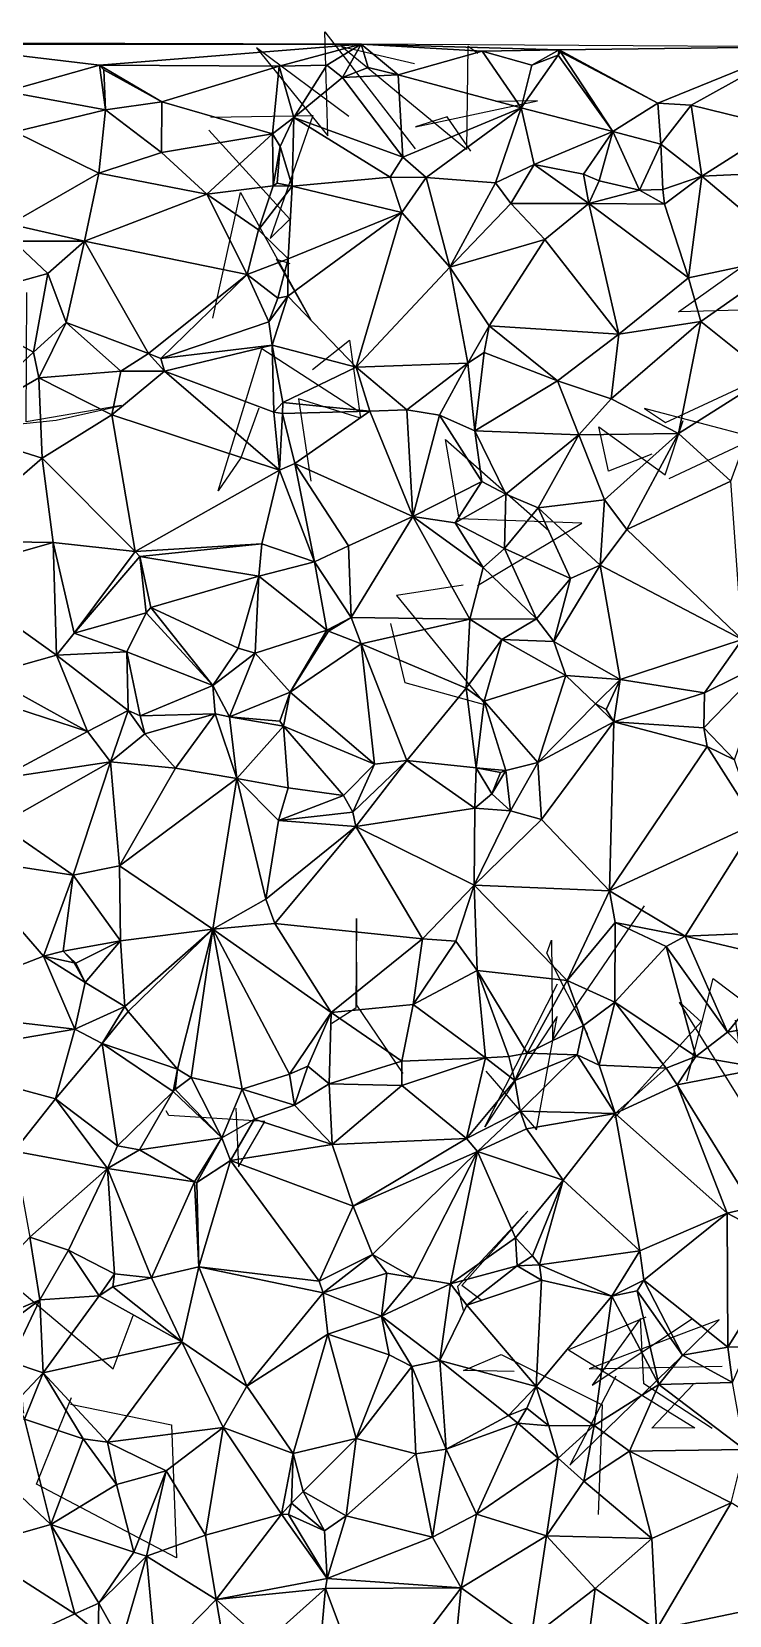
# Model space of a CAD drawing. Header units: metres. Extents: x -15.6 to 15.9, y -15.8 to 15.6.
# Drawn here: x -1.51 to 6.14, y -2.29 to 15.07 of the extents above; entities that cross this region are included whole.
import ezdxf

# ---------------------------------------------------------------- set-up
doc = ezdxf.new("R2010")
doc.units = ezdxf.units.M
doc.layers.add('CRACKS', color=1, linetype='Continuous')
doc.layers.add('STREET_MESH', color=7, linetype='Continuous')

msp = doc.modelspace()

# ---------------------------------------------------------------- linework, layer by layer
at = {"layer": 'CRACKS'}
for points in [[(1.968, 14.144, 0.1), (0.955, 14.896, 0.1), (1.736, 13.931, 0.1), (1.705, 15.072, 0.1), (2.694, 13.789, 0.1)], [(3.38, 14.833, 0.1), (3.272, 14.914, 0.1), (3.258, 13.78, 0.1), (1.886, 14.909, 0.1), (2.686, 14.725, 0.1)], [(3.304, 13.761, 0.1), (3.044, 14.14, 0.1), (2.698, 14.029, 0.1), (4.034, 14.314, 0.1), (3.58, 14.307, 0.1)], [(0.454, 14.136, 0.1), (1.573, 14.153, 0.1), (1.104, 12.805, 0.1), (1.321, 13.018, 0.1), (0.433, 13.992, 0.1)], [(0.477, 11.932, 0.1), (0.778, 13.309, 0.1), (1.549, 11.913, 0.1), (1.174, 12.577, 0.1), (1.32, 12.531, 0.1)], [(6.315, 12.455, 0.1), (6.81, 12.035, 0.1), (5.579, 12, 0.1), (6.81, 12.874, 0.1), (6.421, 11.536, 0.1)], [(-2.462, 10.688, 0.1), (-1.242, 10.814, 0.1), (-0.525, 10.974, 0.1), (-1.572, 10.796, 0.1), (-1.565, 12.214, 0.1)], [(1.568, 11.369, 0.1), (1.973, 11.692, 0.1), (2.094, 10.834, 0.1), (1.415, 11.047, 0.1), (1.551, 10.146, 0.1)], [(0.979, 10.945, 0.1), (0.781, 10.401, 0.1), (0.533, 10.038, 0.1), (1.014, 11.599, 0.1), (2.07, 10.914, 0.1)], [(5.48, 10.174, 0.1), (6.427, 10.62, 0.1), (5.208, 10.943, 0.1), (5.437, 10.788, 0.1), (6.27, 11.176, 0.1)], [(5.288, 10.439, 0.1), (4.815, 10.256, 0.1), (4.707, 10.739, 0.1), (5.435, 10.213, 0.1), (5.633, 10.808, 0.1)], [(3.378, 9.002, 0.1), (4.522, 9.686, 0.1), (3.178, 9.73, 0.1), (3.028, 10.603, 0.1), (4.164, 9.6, 0.1)], [(3.221, 9.005, 0.1), (2.488, 8.891, 0.1), (3.467, 7.689, 0.1), (2.583, 7.933, 0.1), (2.427, 8.586, 0.1)], [(4.587, 4.077, 0.1), (4.137, 4.97, 0.1), (4.189, 5.112, 0.1), (4.199, 4.012, 0.1), (5.209, 5.489, 0.1)], [(2.562, 3.651, 0.1), (2.054, 4.4, 0.1), (2.049, 5.35, 0.1), (2.042, 4.367, 0.1), (1.779, 4.198, 0.1)], [(5.672, 3.57, 0.1), (5.96, 4.692, 0.1), (7.254, 3.717, 0.1), (7.032, 3.731, 0.1), (6.759, 3.656, 0.1)], [(3.469, 3.676, 0.1), (4.024, 3.035, 0.1), (4.252, 4.277, 0.1), (3.458, 3.065, 0.1), (4.255, 4.635, 0.1)], [(6.201, 4.236, 0.1), (6.362, 3.194, 0.1), (5.593, 4.434, 0.1), (5.828, 4.219, 0.1), (4.878, 3.166, 0.1)], [(0.726, 3.27, 0.1), (0.758, 2.629, 0.1), (1.047, 3.123, 0.1), (-0.005, 3.19, 0.1), (-0.035, 3.241, 0.1)], [(3.428, 1.157, 0.1), (3.204, 1.326, 0.1), (3.928, 2.143, 0.1), (3.158, 1.316, 0.1), (3.22, 1.051, 0.1)], [(-1.836, 1.247, 0.1), (-1.6, -0.073, 0.1), (-1.71, 1.335, 0.1), (-0.616, 0.413, 0.1), (-0.397, 0.997, 0.1)], [(5.223, 0.98, 0.1), (4.376, 0.62, 0.1), (5.76, -0.234, 0.1), (5.288, -0.239, 0.1), (5.74, 0.243, 0.1)], [(4.894, 0.333, 0.1), (4.388, -0.642, 0.1), (6.026, 0.949, 0.1), (4.6, 0.412, 0.1), (6.06, 0.443, 0.1)], [(5.949, -0.242, 0.1), (5.2, 0.25, 0.1), (5.165, 0.966, 0.1), (4.636, 0.235, 0.1), (5.722, 0.957, 0.1)], [(3.779, 0.385, 0.1), (3.222, 0.395, 0.1), (3.638, 0.571, 0.1), (4.744, 0.02, 0.1), (4.699, -1.182, 0.1)], [(-1.086, 0.027, 0.1), (0.022, -0.202, 0.1), (0.076, -1.657, 0.1), (-1.456, -0.852, 0.1), (-1.075, 0.1, 0.1)]]:
    msp.add_polyline3d(points, dxfattribs=at)
at = {"layer": 'STREET_MESH'}
for points in [[(-4.601, 14.937), (2.102, 14.934), (-12.143, 14.974)], [(-2.67, 14.933), (2.102, 14.934), (-4.601, 14.937)], [(-2.67, 14.933), (-0.768, 14.707), (2.102, 14.934)], [(-1.79, 14.417), (-0.768, 14.707), (-2.67, 14.933)], [(2.102, 14.934), (-0.768, 14.707), (1.202, 14.696)], [(1.727, 14.706), (2.102, 14.934), (1.202, 14.696)], [(1.727, 14.706), (1.896, 14.569), (2.102, 14.934)], [(1.896, 14.569), (2.179, 14.679), (2.102, 14.934)], [(2.102, 14.934), (3.43, 14.859), (4.272, 14.874)], [(2.102, 14.934), (2.509, 14.6), (3.43, 14.859)], [(2.179, 14.679), (2.509, 14.6), (2.102, 14.934)], [(6.874, 14.906), (2.102, 14.934), (4.272, 14.874)], [(2.509, 14.6), (3.856, 14.237), (3.43, 14.859)], [(3.43, 14.859), (3.974, 14.705), (4.272, 14.874)], [(3.856, 14.237), (3.974, 14.705), (3.43, 14.859)], [(4.261, 14.814), (3.974, 14.705), (3.856, 14.237)], [(4.862, 13.979), (4.261, 14.814), (3.856, 14.237)], [(3.974, 14.705), (4.261, 14.814), (4.272, 14.874)], [(4.261, 14.814), (4.286, 14.853), (4.272, 14.874)], [(4.862, 13.979), (4.286, 14.853), (4.261, 14.814)], [(5.355, 14.288), (6.874, 14.906), (4.272, 14.874)], [(4.286, 14.853), (5.355, 14.288), (4.272, 14.874)], [(5.355, 14.288), (4.286, 14.853), (4.862, 13.979)], [(5.355, 14.288), (5.719, 14.266), (6.874, 14.906)], [(5.719, 14.266), (6.689, 14.031), (6.874, 14.906)], [(-1.79, 14.417), (-0.701, 14.214), (-0.768, 14.707)], [(-0.768, 14.707), (-0.083, 14.305), (1.202, 14.696)], [(-0.718, 14.654), (-0.083, 14.305), (-0.768, 14.707)], [(-0.701, 14.214), (-0.718, 14.654), (-0.768, 14.707)], [(-0.718, 14.654), (-0.701, 14.214), (-0.083, 14.305)], [(-0.083, 14.305), (1.128, 13.952), (1.202, 14.696)], [(1.128, 13.952), (1.363, 14.13), (1.202, 14.696)], [(1.363, 14.13), (1.727, 14.706), (1.202, 14.696)], [(1.896, 14.569), (1.727, 14.706), (1.363, 14.13)], [(1.896, 14.569), (2.509, 14.6), (2.179, 14.679)], [(2.509, 14.6), (1.896, 14.569), (2.558, 13.698)], [(2.509, 14.6), (2.558, 13.698), (3.856, 14.237)], [(-0.701, 14.214), (-1.79, 14.417), (-1.694, 13.974)], [(1.896, 14.569), (1.363, 14.13), (2.558, 13.698)], [(-0.701, 14.214), (-0.087, 13.748), (-0.083, 14.305)], [(-0.083, 14.305), (-0.087, 13.748), (1.128, 13.952)], [(2.558, 13.698), (2.813, 13.473), (3.856, 14.237)], [(2.813, 13.473), (3.573, 13.415), (3.856, 14.237)], [(3.573, 13.415), (4, 13.617), (3.856, 14.237)], [(4, 13.617), (4.862, 13.979), (3.856, 14.237)], [(5.355, 14.288), (4.862, 13.979), (5.386, 13.839)], [(5.719, 14.266), (5.355, 14.288), (5.386, 13.839)], [(5.719, 14.266), (5.386, 13.839), (5.836, 13.489)], [(6.689, 14.031), (5.719, 14.266), (5.836, 13.489)], [(-0.701, 14.214), (-1.694, 13.974), (-0.775, 13.521)], [(-0.087, 13.748), (-0.701, 14.214), (-0.775, 13.521)], [(1.363, 14.13), (1.128, 13.952), (1.214, 13.812)], [(1.346, 13.379), (1.363, 14.13), (1.214, 13.812)], [(1.346, 13.379), (2.421, 13.477), (1.363, 14.13)], [(1.363, 14.13), (2.421, 13.477), (2.558, 13.698)], [(-1.694, 13.974), (-1.748, 12.963), (-0.775, 13.521)], [(1.128, 13.952), (-0.087, 13.748), (0.41, 13.291)], [(1.137, 13.382), (1.128, 13.952), (0.41, 13.291)], [(1.128, 13.952), (1.137, 13.382), (1.214, 13.812)], [(4.862, 13.979), (4, 13.617), (4.538, 13.511)], [(4.712, 13.438), (4.862, 13.979), (4.538, 13.511)], [(4.862, 13.979), (4.712, 13.438), (5.153, 13.335)], [(4.862, 13.979), (5.153, 13.335), (5.386, 13.839)], [(6.553, 13.521), (6.689, 14.031), (5.836, 13.489)], [(0.41, 13.291), (-0.087, 13.748), (-0.775, 13.521)], [(1.137, 13.382), (1.18, 13.413), (1.214, 13.812)], [(1.18, 13.413), (1.346, 13.379), (1.214, 13.812)], [(5.153, 13.335), (5.409, 13.343), (5.386, 13.839)], [(5.386, 13.839), (5.409, 13.343), (5.836, 13.489)], [(2.421, 13.477), (2.813, 13.473), (2.558, 13.698)], [(3.743, 13.188), (4, 13.617), (3.573, 13.415)], [(4, 13.617), (3.743, 13.188), (4.598, 13.19)], [(4, 13.617), (4.598, 13.19), (4.538, 13.511)], [(-1.748, 12.963), (-0.932, 12.774), (-0.775, 13.521)], [(-0.932, 12.774), (0.41, 13.291), (-0.775, 13.521)], [(0.977, 12.901), (1.137, 13.382), (0.41, 13.291)], [(0.977, 12.901), (1.346, 13.379), (1.137, 13.382)], [(1.346, 13.379), (0.977, 12.901), (1.303, 12.583)], [(1.346, 13.379), (1.18, 13.413), (1.137, 13.382)], [(2.548, 13.09), (1.346, 13.379), (1.303, 12.583)], [(2.548, 13.09), (2.421, 13.477), (1.346, 13.379)], [(2.421, 13.477), (2.548, 13.09), (2.813, 13.473)], [(2.548, 13.09), (3.075, 12.489), (2.813, 13.473)], [(2.813, 13.473), (3.075, 12.489), (3.573, 13.415)], [(3.075, 12.489), (3.743, 13.188), (3.573, 13.415)], [(4.598, 13.19), (4.712, 13.438), (4.538, 13.511)], [(5.153, 13.335), (4.712, 13.438), (4.598, 13.19)], [(5.409, 13.343), (5.427, 13.183), (5.836, 13.489)], [(5.427, 13.183), (5.691, 12.372), (5.836, 13.489)], [(5.691, 12.372), (6.865, 12.624), (5.836, 13.489)], [(6.865, 12.624), (6.553, 13.521), (5.836, 13.489)], [(-0.932, 12.774), (0.852, 12.412), (0.41, 13.291)], [(0.852, 12.412), (0.977, 12.901), (0.41, 13.291)], [(5.153, 13.335), (4.598, 13.19), (5.427, 13.183)], [(5.409, 13.343), (5.153, 13.335), (5.427, 13.183)], [(1.297, 12.171), (2.548, 13.09), (1.303, 12.583)], [(2.548, 13.09), (1.297, 12.171), (2.047, 11.393)], [(3.075, 12.489), (2.548, 13.09), (2.047, 11.393)], [(3.743, 13.188), (3.075, 12.489), (4.117, 12.794)], [(4.598, 13.19), (3.743, 13.188), (4.117, 12.794)], [(4.927, 11.757), (4.598, 13.19), (4.117, 12.794)], [(4.598, 13.19), (5.691, 12.372), (5.427, 13.183)], [(5.691, 12.372), (4.598, 13.19), (4.927, 11.757)], [(-1.748, 12.963), (-1.711, 12.775), (-0.932, 12.774)], [(0.977, 12.901), (0.852, 12.412), (1.303, 12.583)], [(-1.335, 12.422), (-1.711, 12.775), (-2.491, 12.098)], [(-1.711, 12.775), (-1.335, 12.422), (-0.932, 12.774)], [(-1.335, 12.422), (-1.131, 11.885), (-0.932, 12.774)], [(-0.932, 12.774), (-1.131, 11.885), (-0.231, 11.545)], [(0.852, 12.412), (-0.932, 12.774), (-0.231, 11.545)], [(3.075, 12.489), (3.506, 11.848), (4.117, 12.794)], [(3.506, 11.848), (4.927, 11.757), (4.117, 12.794)], [(0.852, 12.412), (1.19, 12.151), (1.303, 12.583)], [(1.19, 12.151), (1.297, 12.171), (1.303, 12.583)], [(6.865, 12.624), (5.691, 12.372), (5.825, 11.895)], [(6.576, 11.295), (6.865, 12.624), (5.825, 11.895)], [(-1.335, 12.422), (-2.491, 12.098), (-1.489, 11.56)], [(-1.131, 11.885), (-1.335, 12.422), (-1.489, 11.56)], [(-0.096, 11.49), (0.852, 12.412), (-0.231, 11.545)], [(1.088, 11.893), (0.852, 12.412), (-0.096, 11.49)], [(1.088, 11.893), (1.19, 12.151), (0.852, 12.412)], [(3.272, 11.44), (3.075, 12.489), (2.047, 11.393)], [(3.075, 12.489), (3.272, 11.44), (3.506, 11.848)], [(5.691, 12.372), (4.927, 11.757), (5.825, 11.895)], [(1.297, 12.171), (1.088, 11.893), (1.126, 11.636)], [(1.19, 12.151), (1.088, 11.893), (1.297, 12.171)], [(1.297, 12.171), (1.126, 11.636), (2.047, 11.393)], [(-2.491, 12.098), (-2.408, 10.715), (-1.489, 11.56)], [(-1.432, 11.279), (-1.131, 11.885), (-1.489, 11.56)], [(-1.131, 11.885), (-1.432, 11.279), (-0.533, 11.35)], [(-1.131, 11.885), (-0.533, 11.35), (-0.231, 11.545)], [(1.088, 11.893), (-0.096, 11.49), (1.126, 11.636)], [(3.272, 11.44), (3.451, 11.557), (3.506, 11.848)], [(3.506, 11.848), (3.451, 11.557), (4.253, 11.246)], [(4.927, 11.757), (3.506, 11.848), (4.253, 11.246)], [(4.841, 11.048), (5.579, 10.667), (5.825, 11.895)], [(4.927, 11.757), (4.841, 11.048), (5.825, 11.895)], [(5.579, 10.667), (6.576, 11.295), (5.825, 11.895)], [(1.126, 11.636), (-0.096, 11.49), (-0.054, 11.351)], [(1.146, 10.901), (1.126, 11.636), (-0.054, 11.351)], [(1.126, 11.636), (1.242, 11.008), (2.047, 11.393)], [(1.126, 11.636), (1.146, 10.901), (1.242, 11.008)], [(4.841, 11.048), (4.927, 11.757), (4.253, 11.246)], [(-2.408, 10.715), (-1.432, 11.279), (-1.489, 11.56)], [(-0.533, 11.35), (-0.054, 11.351), (-0.231, 11.545)], [(-0.054, 11.351), (-0.096, 11.49), (-0.231, 11.545)], [(3.451, 11.557), (3.272, 11.44), (3.349, 10.695)], [(3.451, 11.557), (3.349, 10.695), (4.253, 11.246)], [(-0.533, 11.35), (-1.432, 11.279), (-0.63, 10.871)], [(-0.054, 11.351), (-0.63, 10.871), (1.206, 10.266)], [(-0.533, 11.35), (-0.63, 10.871), (-0.054, 11.351)], [(1.146, 10.901), (-0.054, 11.351), (1.206, 10.266)], [(1.242, 11.008), (2.196, 10.912), (2.047, 11.393)], [(2.603, 10.928), (3.272, 11.44), (2.047, 11.393)], [(2.196, 10.912), (2.603, 10.928), (2.047, 11.393)], [(2.961, 10.869), (3.272, 11.44), (2.603, 10.928)], [(3.272, 11.44), (2.961, 10.869), (3.349, 10.695)], [(6.154, 10.145), (6.576, 11.295), (5.579, 10.667)], [(-1.432, 11.279), (-2.408, 10.715), (-1.396, 10.398)], [(-0.63, 10.871), (-1.432, 11.279), (-1.396, 10.398)], [(3.349, 10.695), (4.487, 10.653), (4.253, 11.246)], [(4.487, 10.653), (4.841, 11.048), (4.253, 11.246)], [(1.146, 10.901), (1.239, 10.886), (1.242, 11.008)], [(1.239, 10.886), (2.196, 10.912), (1.242, 11.008)], [(4.841, 11.048), (4.487, 10.653), (5.579, 10.667)], [(-0.375, 9.375), (-0.63, 10.871), (-1.396, 10.398)], [(-0.63, 10.871), (-0.375, 9.375), (1.206, 10.266)], [(1.239, 10.886), (1.146, 10.901), (1.206, 10.266)], [(1.376, 10.338), (1.239, 10.886), (1.206, 10.266)], [(2.196, 10.912), (1.239, 10.886), (1.376, 10.338)], [(2.196, 10.912), (1.376, 10.338), (2.669, 9.758)], [(2.603, 10.928), (2.196, 10.912), (2.669, 9.758)], [(2.961, 10.869), (2.603, 10.928), (2.669, 9.758)], [(3.423, 10.14), (2.961, 10.869), (2.669, 9.758)], [(2.961, 10.869), (3.423, 10.14), (3.349, 10.695)], [(-2.408, 10.715), (-2.445, 9.491), (-1.396, 10.398)], [(3.349, 10.695), (3.688, 10.001), (4.487, 10.653)], [(3.423, 10.14), (3.688, 10.001), (3.349, 10.695)], [(4.487, 10.653), (3.688, 10.001), (4.044, 9.852)], [(4.487, 10.653), (4.044, 9.852), (4.771, 9.939)], [(5.579, 10.667), (4.487, 10.653), (4.771, 9.939)], [(5.016, 9.614), (5.579, 10.667), (4.771, 9.939)], [(5.016, 9.614), (6.154, 10.145), (5.579, 10.667)], [(-2.445, 9.491), (-1.276, 9.472), (-1.396, 10.398)], [(-1.276, 9.472), (-0.375, 9.375), (-1.396, 10.398)], [(-0.375, 9.375), (1.012, 9.459), (1.206, 10.266)], [(1.012, 9.459), (1.59, 9.26), (1.206, 10.266)], [(1.59, 9.26), (1.376, 10.338), (1.206, 10.266)], [(1.376, 10.338), (1.963, 9.437), (2.669, 9.758)], [(1.59, 9.26), (1.963, 9.437), (1.376, 10.338)], [(3.133, 9.687), (3.423, 10.14), (2.669, 9.758)], [(3.423, 10.14), (3.133, 9.687), (3.688, 10.001)], [(6.279, 8.408), (6.154, 10.145), (5.016, 9.614)], [(3.688, 10.001), (3.133, 9.687), (3.674, 9.407)], [(4.044, 9.852), (3.688, 10.001), (3.674, 9.407)], [(4.044, 9.852), (4.722, 9.223), (4.771, 9.939)], [(4.722, 9.223), (5.016, 9.614), (4.771, 9.939)], [(1.963, 9.437), (1.991, 8.649), (2.669, 9.758)], [(1.991, 8.649), (3.293, 8.63), (2.669, 9.758)], [(3.293, 8.63), (3.439, 9.198), (2.669, 9.758)], [(3.439, 9.198), (3.133, 9.687), (2.669, 9.758)], [(4.396, 9.078), (4.044, 9.852), (3.674, 9.407)], [(4.044, 9.852), (4.396, 9.078), (4.722, 9.223)], [(3.133, 9.687), (3.439, 9.198), (3.674, 9.407)], [(6.279, 8.408), (5.016, 9.614), (4.722, 9.223)], [(-2.483, 9.13), (-1.276, 9.472), (-2.445, 9.491)], [(-2.483, 9.13), (-1.239, 8.237), (-1.276, 9.472)], [(-1.276, 9.472), (-1.043, 8.477), (-0.375, 9.375)], [(-1.239, 8.237), (-1.043, 8.477), (-1.276, 9.472)], [(-0.326, 9.318), (1.012, 9.459), (-0.375, 9.375)], [(-0.326, 9.318), (0.979, 9.103), (1.012, 9.459)], [(1.012, 9.459), (0.979, 9.103), (1.59, 9.26)], [(1.991, 8.649), (1.963, 9.437), (1.59, 9.26)], [(3.439, 9.198), (4.025, 8.634), (3.674, 9.407)], [(4.025, 8.634), (4.396, 9.078), (3.674, 9.407)], [(-1.043, 8.477), (-0.326, 9.318), (-0.375, 9.375)], [(-0.256, 8.7), (-0.326, 9.318), (-1.043, 8.477)], [(0.979, 9.103), (-0.326, 9.318), (-0.204, 8.761)], [(-0.326, 9.318), (-0.256, 8.7), (-0.204, 8.761)], [(0.979, 9.103), (1.727, 8.512), (1.59, 9.26)], [(1.727, 8.512), (1.991, 8.649), (1.59, 9.26)], [(4.214, 8.386), (4.941, 7.969), (4.722, 9.223)], [(4.396, 9.078), (4.214, 8.386), (4.722, 9.223)], [(4.941, 7.969), (6.279, 8.408), (4.722, 9.223)], [(-2.483, 9.13), (-2.017, 8.019), (-1.239, 8.237)], [(0.754, 8.313), (0.979, 9.103), (-0.204, 8.761)], [(0.979, 9.103), (0.754, 8.313), (0.939, 8.258)], [(1.727, 8.512), (0.979, 9.103), (0.939, 8.258)], [(4.025, 8.634), (3.439, 9.198), (3.293, 8.63)], [(4.214, 8.386), (4.396, 9.078), (4.025, 8.634)], [(-0.256, 8.7), (-1.043, 8.477), (-0.466, 8.275)], [(0.475, 7.906), (-0.256, 8.7), (-0.466, 8.275)], [(-0.204, 8.761), (-0.256, 8.7), (0.475, 7.906)], [(0.754, 8.313), (-0.204, 8.761), (0.475, 7.906)], [(1.325, 7.832), (1.727, 8.512), (0.939, 8.258)], [(1.742, 8.501), (1.727, 8.512), (1.325, 7.832)], [(1.727, 8.512), (1.742, 8.501), (1.991, 8.649)], [(1.991, 8.649), (1.742, 8.501), (2.102, 8.36)], [(1.991, 8.649), (2.102, 8.36), (3.293, 8.63)], [(2.102, 8.36), (3.252, 7.874), (3.293, 8.63)], [(3.293, 8.63), (3.252, 7.874), (3.645, 8.409)], [(4.025, 8.634), (3.293, 8.63), (3.645, 8.409)], [(4.214, 8.386), (4.025, 8.634), (3.645, 8.409)], [(-1.043, 8.477), (-1.239, 8.237), (-0.466, 8.275)], [(2.102, 8.36), (1.742, 8.501), (1.325, 7.832)], [(2.247, 7.044), (2.102, 8.36), (1.325, 7.832)], [(3.252, 7.874), (2.102, 8.36), (2.604, 7.083)], [(2.102, 8.36), (2.247, 7.044), (2.604, 7.083)], [(3.252, 7.874), (3.449, 7.733), (3.645, 8.409)], [(3.449, 7.733), (4.345, 8.013), (3.645, 8.409)], [(4.345, 8.013), (4.214, 8.386), (3.645, 8.409)], [(4.214, 8.386), (4.345, 8.013), (4.941, 7.969)], [(6.279, 8.408), (4.941, 7.969), (5.866, 7.825)], [(6.566, 8.17), (6.279, 8.408), (5.866, 7.825)], [(-1.239, 8.237), (-2.017, 8.019), (-0.898, 7.4)], [(-1.239, 8.237), (-0.453, 7.632), (-0.466, 8.275)], [(-0.453, 7.632), (-1.239, 8.237), (-0.898, 7.4)], [(-0.321, 7.571), (0.475, 7.906), (-0.466, 8.275)], [(-0.453, 7.632), (-0.321, 7.571), (-0.466, 8.275)], [(0.754, 8.313), (0.475, 7.906), (0.939, 8.258)], [(0.475, 7.906), (0.66, 7.561), (0.939, 8.258)], [(0.66, 7.561), (1.325, 7.832), (0.939, 8.258)], [(5.86, 7.441), (6.566, 8.17), (5.866, 7.825)], [(5.86, 7.441), (6.193, 7.091), (6.566, 8.17)], [(-2.017, 8.019), (-2.16, 7.809), (-0.898, 7.4)], [(4.039, 7.06), (4.345, 8.013), (3.449, 7.733)], [(4.67, 7.704), (4.345, 8.013), (4.039, 7.06)], [(4.345, 8.013), (4.67, 7.704), (4.941, 7.969)], [(-0.321, 7.571), (0.501, 7.595), (0.475, 7.906)], [(0.501, 7.595), (0.66, 7.561), (0.475, 7.906)], [(1.212, 7.514), (1.325, 7.832), (0.66, 7.561)], [(1.212, 7.514), (1.25, 7.457), (1.325, 7.832)], [(1.25, 7.457), (2.247, 7.044), (1.325, 7.832)], [(3.363, 7.002), (3.252, 7.874), (2.604, 7.083)], [(3.363, 7.002), (3.449, 7.733), (3.252, 7.874)], [(4.67, 7.704), (4.786, 7.64), (4.941, 7.969)], [(4.786, 7.64), (4.87, 7.506), (4.941, 7.969)], [(4.941, 7.969), (4.87, 7.506), (5.866, 7.825)], [(4.87, 7.506), (5.86, 7.441), (5.866, 7.825)], [(-2.16, 7.809), (-1.857, 6.885), (-0.898, 7.4)], [(3.363, 7.002), (3.689, 6.973), (3.449, 7.733)], [(3.689, 6.973), (4.039, 7.06), (3.449, 7.733)], [(4.87, 7.506), (4.67, 7.704), (4.039, 7.06)], [(4.786, 7.64), (4.67, 7.704), (4.87, 7.506)], [(-0.648, 7.066), (-0.453, 7.632), (-0.898, 7.4)], [(-0.648, 7.066), (-0.269, 7.375), (-0.453, 7.632)], [(-0.453, 7.632), (-0.269, 7.375), (-0.321, 7.571)], [(-0.269, 7.375), (0.501, 7.595), (-0.321, 7.571)], [(0.501, 7.595), (-0.269, 7.375), (0.067, 7)], [(0.739, 6.886), (0.501, 7.595), (0.067, 7)], [(0.501, 7.595), (0.739, 6.886), (0.66, 7.561)], [(0.739, 6.886), (1.25, 7.457), (0.66, 7.561)], [(1.25, 7.457), (1.212, 7.514), (0.66, 7.561)], [(4.078, 6.437), (4.87, 7.506), (4.039, 7.06)], [(4.87, 7.506), (4.078, 6.437), (4.824, 5.655)], [(4.87, 7.506), (4.824, 5.655), (5.895, 7.235)], [(5.86, 7.441), (4.87, 7.506), (5.895, 7.235)], [(-1.857, 6.885), (-0.648, 7.066), (-0.898, 7.4)], [(-0.269, 7.375), (-0.648, 7.066), (0.067, 7)], [(1.25, 7.457), (0.739, 6.886), (1.303, 6.783)], [(1.907, 6.7), (1.25, 7.457), (1.303, 6.783)], [(1.25, 7.457), (1.907, 6.7), (2.247, 7.044)], [(5.86, 7.441), (5.895, 7.235), (6.193, 7.091)], [(5.895, 7.235), (4.824, 5.655), (6.431, 6.393)], [(6.193, 7.091), (5.895, 7.235), (6.431, 6.393)], [(-1.055, 5.826), (-0.648, 7.066), (-1.86, 6.38)], [(-0.648, 7.066), (-1.857, 6.885), (-1.86, 6.38)], [(-0.648, 7.066), (-1.055, 5.826), (-0.548, 5.926)], [(-0.648, 7.066), (-0.548, 5.926), (0.067, 7)], [(-0.548, 5.926), (0.739, 6.886), (0.067, 7)], [(1.907, 6.7), (2.009, 6.517), (2.247, 7.044)], [(2.009, 6.517), (2.045, 6.36), (2.604, 7.083)], [(2.247, 7.044), (2.009, 6.517), (2.604, 7.083)], [(2.045, 6.36), (3.348, 6.559), (2.604, 7.083)], [(3.348, 6.559), (3.363, 7.002), (2.604, 7.083)], [(3.348, 6.559), (3.535, 6.718), (3.363, 7.002)], [(3.63, 6.949), (3.689, 6.973), (3.363, 7.002)], [(3.535, 6.718), (3.63, 6.949), (3.363, 7.002)], [(3.535, 6.718), (3.738, 6.531), (3.689, 6.973)], [(3.63, 6.949), (3.535, 6.718), (3.689, 6.973)], [(3.689, 6.973), (3.738, 6.531), (4.039, 7.06)], [(3.738, 6.531), (4.078, 6.437), (4.039, 7.06)], [(0.739, 6.886), (-0.548, 5.926), (0.475, 5.235)], [(1.057, 5.561), (0.739, 6.886), (0.475, 5.235)], [(0.739, 6.886), (1.197, 6.423), (1.303, 6.783)], [(1.197, 6.423), (0.739, 6.886), (1.057, 5.561)], [(1.197, 6.423), (1.907, 6.7), (1.303, 6.783)], [(2.009, 6.517), (1.907, 6.7), (1.197, 6.423)], [(3.535, 6.718), (3.348, 6.559), (3.738, 6.531)], [(2.009, 6.517), (1.197, 6.423), (2.045, 6.36)], [(3.348, 6.559), (2.045, 6.36), (3.34, 5.717)], [(3.738, 6.531), (3.348, 6.559), (3.34, 5.717)], [(4.078, 6.437), (3.738, 6.531), (3.34, 5.717)], [(4.824, 5.655), (4.078, 6.437), (3.34, 5.717)], [(-2.32, 6.018), (-1.055, 5.826), (-1.86, 6.38)], [(2.045, 6.36), (1.197, 6.423), (1.057, 5.561)], [(2.045, 6.36), (1.057, 5.561), (1.157, 5.294)], [(2.775, 5.126), (2.045, 6.36), (1.157, 5.294)], [(2.045, 6.36), (2.775, 5.126), (3.34, 5.717)], [(4.824, 5.655), (5.655, 5.157), (6.431, 6.393)], [(5.655, 5.157), (6.851, 5.206), (6.431, 6.393)], [(-1.381, 4.936), (-2.32, 6.018), (-2.885, 4.352)], [(-1.381, 4.936), (-1.055, 5.826), (-2.32, 6.018)], [(-1.055, 5.826), (-0.538, 5.104), (-0.548, 5.926)], [(-0.548, 5.926), (-0.538, 5.104), (0.475, 5.235)], [(-1.381, 4.936), (-1.164, 4.993), (-1.055, 5.826)], [(-1.164, 4.993), (-0.538, 5.104), (-1.055, 5.826)], [(1.057, 5.561), (0.475, 5.235), (1.157, 5.294)], [(2.775, 5.126), (3.138, 5.101), (3.34, 5.717)], [(3.138, 5.101), (3.372, 4.78), (3.34, 5.717)], [(3.372, 4.78), (4.359, 4.67), (3.34, 5.717)], [(4.359, 4.67), (4.824, 5.655), (3.34, 5.717)], [(4.824, 5.655), (4.359, 4.67), (4.886, 5.306)], [(5.655, 5.157), (4.824, 5.655), (4.886, 5.306)], [(-0.538, 5.104), (-0.49, 4.384), (0.475, 5.235)], [(-0.49, 4.384), (-0.453, 4.33), (0.475, 5.235)], [(-0.453, 4.33), (0.087, 3.698), (0.475, 5.235)], [(0.475, 5.235), (0.087, 3.698), (0.239, 3.607)], [(0.797, 3.481), (0.475, 5.235), (0.239, 3.607)], [(0.475, 5.235), (1.774, 4.319), (1.157, 5.294)], [(0.797, 3.481), (1.317, 3.643), (0.475, 5.235)], [(1.317, 3.643), (1.774, 4.319), (0.475, 5.235)], [(1.774, 4.319), (2.775, 5.126), (1.157, 5.294)], [(4.359, 4.67), (4.883, 4.432), (4.886, 5.306)], [(4.883, 4.432), (5.447, 5.043), (4.886, 5.306)], [(5.447, 5.043), (5.655, 5.157), (4.886, 5.306)], [(-1.164, 4.993), (-1.027, 4.86), (-0.538, 5.104)], [(-0.538, 5.104), (-1.027, 4.86), (-0.924, 4.647)], [(-0.49, 4.384), (-0.538, 5.104), (-0.924, 4.647)], [(2.672, 4.408), (2.775, 5.126), (1.774, 4.319)], [(2.672, 4.408), (3.138, 5.101), (2.775, 5.126)], [(3.138, 5.101), (2.672, 4.408), (3.372, 4.78)], [(4.883, 4.432), (5.772, 3.839), (5.447, 5.043)], [(5.655, 5.157), (5.447, 5.043), (6.117, 4.104)], [(5.447, 5.043), (5.772, 3.839), (6.117, 4.104)], [(5.655, 5.157), (6.767, 4.895), (6.851, 5.206)], [(6.767, 4.895), (5.655, 5.157), (6.117, 4.104)], [(-1.038, 4.138), (-1.381, 4.936), (-2.885, 4.352)], [(-1.046, 4.866), (-1.164, 4.993), (-1.381, 4.936)], [(-1.381, 4.936), (-1.038, 4.138), (-0.924, 4.647)], [(-1.046, 4.866), (-1.381, 4.936), (-0.924, 4.647)], [(-1.046, 4.866), (-1.027, 4.86), (-1.164, 4.993)], [(-1.027, 4.86), (-1.046, 4.866), (-0.924, 4.647)], [(6.647, 4.194), (6.767, 4.895), (6.117, 4.104)], [(2.672, 4.408), (3.464, 3.824), (3.372, 4.78)], [(3.372, 4.78), (3.464, 3.824), (3.72, 3.839)], [(3.92, 3.875), (3.372, 4.78), (3.72, 3.839)], [(3.92, 3.875), (4.359, 4.67), (3.372, 4.78)], [(-1.038, 4.138), (-0.49, 4.384), (-0.924, 4.647)], [(4.359, 4.67), (3.92, 3.875), (4.538, 4.179)], [(4.883, 4.432), (4.359, 4.67), (4.538, 4.179)], [(-2.9, 3.819), (-1.038, 4.138), (-2.885, 4.352)], [(-0.737, 3.98), (-0.49, 4.384), (-1.038, 4.138)], [(-0.453, 4.33), (-0.49, 4.384), (-0.737, 3.98)], [(2.547, 3.786), (2.672, 4.408), (1.774, 4.319)], [(3.464, 3.824), (2.672, 4.408), (2.547, 3.786)], [(4.712, 3.744), (4.883, 4.432), (4.538, 4.179)], [(5.447, 3.711), (4.883, 4.432), (4.712, 3.744)], [(5.772, 3.839), (4.883, 4.432), (5.447, 3.711)], [(0.087, 3.698), (-0.453, 4.33), (-0.737, 3.98)], [(1.317, 3.643), (1.518, 3.73), (1.774, 4.319)], [(1.774, 4.319), (1.518, 3.73), (1.752, 3.538)], [(2.547, 3.786), (1.774, 4.319), (1.752, 3.538)], [(3.92, 3.875), (4.471, 3.854), (4.538, 4.179)], [(4.471, 3.854), (4.712, 3.744), (4.538, 4.179)], [(6.506, 3.709), (6.647, 4.194), (6.117, 4.104)], [(-1.038, 4.138), (-2.9, 3.819), (-1.251, 3.374)], [(-0.737, 3.98), (-1.038, 4.138), (-1.251, 3.374)], [(5.772, 3.839), (6.506, 3.709), (6.117, 4.104)], [(-0.571, 2.859), (-0.737, 3.98), (-1.251, 3.374)], [(-0.571, 2.859), (0.04, 3.455), (-0.737, 3.98)], [(0.04, 3.455), (0.087, 3.698), (-0.737, 3.98)], [(3.464, 3.824), (2.547, 3.786), (2.549, 3.519)], [(3.257, 2.939), (3.464, 3.824), (2.549, 3.519)], [(3.785, 3.575), (3.464, 3.824), (3.257, 2.939)], [(3.464, 3.824), (3.785, 3.575), (3.72, 3.839)], [(3.785, 3.575), (3.92, 3.875), (3.72, 3.839)], [(4.471, 3.854), (3.92, 3.875), (3.785, 3.575)], [(3.846, 3.237), (4.471, 3.854), (3.785, 3.575)], [(4.471, 3.854), (3.846, 3.237), (4.887, 3.211)], [(4.712, 3.744), (4.471, 3.854), (4.887, 3.211)], [(5.772, 3.839), (5.447, 3.711), (5.567, 3.526)], [(6.506, 3.709), (5.772, 3.839), (5.567, 3.526)], [(-2.9, 3.819), (-1.701, 2.801), (-1.251, 3.374)], [(0.04, 3.455), (0.062, 3.475), (0.087, 3.698)], [(0.087, 3.698), (0.062, 3.475), (0.239, 3.607)], [(1.518, 3.73), (1.317, 3.643), (1.371, 3.304)], [(1.752, 3.538), (1.518, 3.73), (1.371, 3.304)], [(2.547, 3.786), (1.752, 3.538), (2.549, 3.519)], [(5.447, 3.711), (4.712, 3.744), (4.887, 3.211)], [(5.447, 3.711), (4.887, 3.211), (5.567, 3.526)], [(6.396, 2.184), (6.506, 3.709), (5.567, 3.526)], [(0.576, 2.945), (0.062, 3.475), (0.04, 3.455)], [(0.062, 3.475), (0.576, 2.945), (0.239, 3.607)], [(0.576, 2.945), (0.797, 3.481), (0.239, 3.607)], [(0.797, 3.481), (0.576, 2.945), (0.932, 3.152)], [(1.317, 3.643), (0.797, 3.481), (1.371, 3.304)], [(0.797, 3.481), (0.932, 3.152), (1.371, 3.304)], [(1.785, 2.874), (1.752, 3.538), (1.371, 3.304)], [(2.549, 3.519), (1.752, 3.538), (1.785, 2.874)], [(3.257, 2.939), (2.549, 3.519), (1.785, 2.874)], [(3.846, 3.237), (3.785, 3.575), (3.257, 2.939)], [(5.567, 3.526), (4.887, 3.211), (6.113, 2.119)], [(6.396, 2.184), (5.567, 3.526), (6.113, 2.119)], [(-1.701, 2.801), (-0.678, 2.611), (-1.251, 3.374)], [(-0.678, 2.611), (-0.571, 2.859), (-1.251, 3.374)], [(0.04, 3.455), (-0.571, 2.859), (-0.328, 2.814)], [(0.576, 2.945), (0.04, 3.455), (-0.328, 2.814)], [(0.932, 3.152), (1.785, 2.874), (1.371, 3.304)], [(0.576, 2.945), (0.67, 2.699), (0.932, 3.152)], [(0.932, 3.152), (0.67, 2.699), (1.785, 2.874)], [(3.379, 2.796), (3.846, 3.237), (3.257, 2.939)], [(3.846, 3.237), (3.379, 2.796), (3.915, 3.043)], [(4.887, 3.211), (3.846, 3.237), (3.915, 3.043)], [(4.316, 2.48), (4.887, 3.211), (3.915, 3.043)], [(4.887, 3.211), (4.316, 2.48), (5.156, 1.706)], [(4.887, 3.211), (5.156, 1.706), (6.113, 2.119)], [(3.379, 2.796), (4.316, 2.48), (3.915, 3.043)], [(-1.532, 1.857), (-0.678, 2.611), (-1.701, 2.801)], [(-0.571, 2.859), (-0.678, 2.611), (-0.328, 2.814)], [(-0.678, 2.611), (0.274, 2.465), (-0.328, 2.814)], [(0.274, 2.465), (0.576, 2.945), (-0.328, 2.814)], [(0.299, 2.457), (0.576, 2.945), (0.274, 2.465)], [(0.576, 2.945), (0.299, 2.457), (0.67, 2.699)], [(0.67, 2.699), (2.015, 2.197), (1.785, 2.874)], [(2.015, 2.197), (3.257, 2.939), (1.785, 2.874)], [(3.379, 2.796), (3.257, 2.939), (2.015, 2.197)], [(2.225, 1.668), (3.379, 2.796), (2.015, 2.197)], [(3.379, 2.796), (2.225, 1.668), (2.672, 1.416)], [(3.08, 1.344), (3.379, 2.796), (2.672, 1.416)], [(3.794, 1.851), (3.379, 2.796), (3.08, 1.344)], [(3.379, 2.796), (3.794, 1.851), (4.316, 2.48)], [(-0.678, 2.611), (-1.532, 1.857), (-1.106, 1.713)], [(-0.602, 1.453), (-0.678, 2.611), (-1.106, 1.713)], [(-0.678, 2.611), (-0.602, 1.453), (-0.197, 1.412)], [(0.274, 2.465), (-0.678, 2.611), (-0.197, 1.412)], [(0.67, 2.699), (0.299, 2.457), (0.323, 1.532)], [(0.67, 2.699), (0.323, 1.532), (1.643, 1.373)], [(2.015, 2.197), (0.67, 2.699), (1.643, 1.373)], [(0.274, 2.465), (-0.197, 1.412), (0.323, 1.532)], [(0.299, 2.457), (0.274, 2.465), (0.323, 1.532)], [(3.794, 1.851), (3.981, 1.651), (4.316, 2.48)], [(4.316, 2.48), (3.981, 1.651), (4.058, 1.554)], [(5.156, 1.706), (4.316, 2.48), (4.058, 1.554)], [(2.225, 1.668), (2.015, 2.197), (1.643, 1.373)], [(5.156, 1.706), (5.202, 1.385), (6.113, 2.119)], [(5.202, 1.385), (6.122, 0.65), (6.113, 2.119)], [(6.396, 2.184), (6.113, 2.119), (6.81, 1.753)], [(6.113, 2.119), (6.122, 0.65), (6.81, 1.753)], [(-1.532, 1.857), (-2.678, 0.634), (-1.421, 1.171)], [(-1.106, 1.713), (-1.532, 1.857), (-1.421, 1.171)], [(3.812, 1.544), (3.794, 1.851), (3.08, 1.344)], [(3.812, 1.544), (3.981, 1.651), (3.794, 1.851)], [(6.122, 0.65), (6.343, 0.659), (6.81, 1.753)], [(-0.772, 1.212), (-1.106, 1.713), (-1.421, 1.171)], [(-0.602, 1.453), (-1.106, 1.713), (-0.772, 1.212)], [(1.686, 1.246), (2.225, 1.668), (1.643, 1.373)], [(2.382, 1.462), (2.225, 1.668), (1.686, 1.246)], [(2.225, 1.668), (2.382, 1.462), (2.672, 1.416)], [(3.981, 1.651), (3.812, 1.544), (4.058, 1.554)], [(4.849, 1.21), (5.156, 1.706), (4.058, 1.554)], [(4.849, 1.21), (5.202, 1.385), (5.156, 1.706)], [(-0.602, 1.453), (-0.772, 1.212), (-0.621, 1.314)], [(-0.197, 1.412), (-0.602, 1.453), (-0.621, 1.314)], [(0.134, 0.708), (-0.197, 1.412), (-0.621, 1.314)], [(-0.197, 1.412), (0.134, 0.708), (0.323, 1.532)], [(0.323, 1.532), (0.134, 0.708), (0.849, 0.222)], [(1.686, 1.246), (0.323, 1.532), (0.849, 0.222)], [(0.323, 1.532), (1.686, 1.246), (1.643, 1.373)], [(2.325, 0.991), (2.382, 1.462), (1.686, 1.246)], [(2.382, 1.462), (2.325, 0.991), (2.672, 1.416)], [(2.325, 0.991), (3.08, 1.344), (2.672, 1.416)], [(3.812, 1.544), (3.08, 1.344), (3.259, 1.112)], [(4.078, 1.385), (3.812, 1.544), (3.259, 1.112)], [(3.812, 1.544), (4.078, 1.385), (4.058, 1.554)], [(4.078, 1.385), (4.849, 1.21), (4.058, 1.554)], [(-0.772, 1.212), (0.134, 0.708), (-0.621, 1.314)], [(1.738, 0.793), (1.686, 1.246), (0.849, 0.222)], [(2.325, 0.991), (1.686, 1.246), (1.738, 0.793)], [(3.08, 1.344), (2.325, 0.991), (2.964, 0.503)], [(3.259, 1.112), (3.08, 1.344), (2.964, 0.503)], [(4.02, 0.218), (4.078, 1.385), (3.259, 1.112)], [(4.02, 0.218), (4.849, 1.21), (4.078, 1.385)], [(4.849, 1.21), (5.126, 1.27), (5.202, 1.385)], [(5.126, 1.27), (4.849, 1.21), (5.365, 0.242)], [(5.202, 1.385), (5.126, 1.27), (5.626, 0.563)], [(5.626, 0.563), (5.126, 1.27), (5.365, 0.242)], [(6.122, 0.65), (5.202, 1.385), (5.626, 0.563)], [(-1.421, 1.171), (-2.678, 0.634), (-2.309, 0.507)], [(-1.743, 0.491), (-1.421, 1.171), (-2.309, 0.507)], [(-1.421, 1.171), (-1.743, 0.491), (-1.386, 0.368)], [(-0.772, 1.212), (-1.421, 1.171), (-1.386, 0.368)], [(0.134, 0.708), (-0.772, 1.212), (-1.386, 0.368)], [(4.02, 0.218), (3.259, 1.112), (2.964, 0.503)], [(4.849, 1.21), (4.02, 0.218), (4.657, -0.207)], [(4.849, 1.21), (4.657, -0.207), (5.365, 0.242)], [(2.407, 0.565), (2.325, 0.991), (1.738, 0.793)], [(2.964, 0.503), (2.325, 0.991), (2.656, 0.439)], [(2.325, 0.991), (2.407, 0.565), (2.656, 0.439)], [(-0.68, -0.392), (0.134, 0.708), (-1.386, 0.368)], [(0.134, 0.708), (-0.68, -0.392), (0.59, -0.23)], [(0.849, 0.222), (0.134, 0.708), (0.59, -0.23)], [(1.355, -0.516), (1.738, 0.793), (0.849, 0.222)], [(2.047, -0.35), (1.738, 0.793), (1.355, -0.516)], [(2.407, 0.565), (1.738, 0.793), (2.047, -0.35)], [(2.407, 0.565), (2.047, -0.35), (2.656, 0.439)], [(6.174, 0.265), (5.626, 0.563), (5.365, 0.242)], [(6.174, 0.265), (6.122, 0.65), (5.626, 0.563)], [(6.343, 0.659), (6.122, 0.65), (6.174, 0.265)], [(-1.743, 0.491), (-1.681, 0.055), (-1.386, 0.368)], [(-1.681, 0.055), (-1.588, -0.137), (-1.386, 0.368)], [(-1.386, 0.368), (-1.588, -0.137), (-0.947, -0.355)], [(-0.68, -0.392), (-1.386, 0.368), (-0.947, -0.355)], [(2.047, -0.35), (2.7, -0.52), (2.656, 0.439)], [(3.033, -0.468), (2.964, 0.503), (2.656, 0.439)], [(2.7, -0.52), (3.033, -0.468), (2.656, 0.439)], [(3.033, -0.468), (3.718, -0.097), (2.964, 0.503)], [(3.718, -0.097), (4.02, 0.218), (2.964, 0.503)], [(1.355, -0.516), (0.849, 0.222), (0.59, -0.23)], [(4.02, 0.218), (3.718, -0.097), (3.919, -0.018)], [(4.159, -0.211), (4.02, 0.218), (3.919, -0.018)], [(4.02, 0.218), (4.159, -0.211), (4.657, -0.207)], [(4.657, -0.207), (5.042, -0.491), (5.365, 0.242)], [(5.042, -0.491), (6.305, -0.47), (5.365, 0.242)], [(6.305, -0.47), (6.174, 0.265), (5.365, 0.242)], [(-1.588, -0.137), (-2.391, -0.27), (-1.301, -1.293)], [(-1.588, -0.137), (-1.301, -1.293), (-0.947, -0.355)], [(3.82, -0.182), (3.718, -0.097), (3.033, -0.468)], [(3.718, -0.097), (3.82, -0.182), (3.919, -0.018)], [(3.82, -0.182), (4.159, -0.211), (3.919, -0.018)], [(-1.301, -1.293), (-2.391, -0.27), (-2.179, -1.542)], [(-0.68, -0.392), (-0.035, -0.704), (0.59, -0.23)], [(-0.035, -0.704), (0.396, -1.409), (0.59, -0.23)], [(0.396, -1.409), (1.23, -1.181), (0.59, -0.23)], [(1.23, -1.181), (1.355, -0.516), (0.59, -0.23)], [(3.82, -0.182), (3.033, -0.468), (3.368, -1.179)], [(4.26, -0.566), (3.82, -0.182), (3.368, -1.179)], [(4.159, -0.211), (3.82, -0.182), (4.26, -0.566)], [(4.657, -0.207), (4.159, -0.211), (4.26, -0.566)], [(4.543, -0.82), (4.657, -0.207), (4.26, -0.566)], [(4.657, -0.207), (4.543, -0.82), (5.042, -0.491)], [(-0.947, -0.355), (-1.301, -1.293), (-0.58, -0.856)], [(-0.68, -0.392), (-0.947, -0.355), (-0.58, -0.856)], [(-0.035, -0.704), (-0.68, -0.392), (-0.58, -0.856)], [(1.23, -1.181), (1.337, -1.06), (1.355, -0.516)], [(1.337, -1.06), (1.466, -0.932), (1.355, -0.516)], [(1.466, -0.932), (2.047, -0.35), (1.355, -0.516)], [(1.466, -0.932), (1.938, -1.2), (2.047, -0.35)], [(2.047, -0.35), (1.938, -1.2), (2.7, -0.52)], [(1.938, -1.2), (2.884, -1.431), (2.7, -0.52)], [(2.884, -1.431), (3.033, -0.468), (2.7, -0.52)], [(3.033, -0.468), (2.884, -1.431), (3.368, -1.179)], [(5.042, -0.491), (4.543, -0.82), (5.287, -1.446)], [(6.305, -0.47), (5.042, -0.491), (6.157, -1.054)], [(5.042, -0.491), (5.287, -1.446), (6.157, -1.054)], [(4.133, -1.419), (4.26, -0.566), (3.368, -1.179)], [(4.133, -1.419), (4.543, -0.82), (4.26, -0.566)], [(-1.301, -1.293), (-0.391, -1.597), (-0.58, -0.856)], [(-0.391, -1.597), (-0.035, -0.704), (-0.58, -0.856)], [(-0.035, -0.704), (-0.391, -1.597), (-0.25, -1.64)], [(0.396, -1.409), (-0.035, -0.704), (-0.25, -1.64)], [(4.543, -0.82), (4.133, -1.419), (5.287, -1.446)], [(1.701, -1.364), (1.466, -0.932), (1.337, -1.06)], [(1.466, -0.932), (1.701, -1.364), (1.938, -1.2)], [(0.513, -2.116), (1.23, -1.181), (0.396, -1.409)], [(1.23, -1.181), (0.513, -2.116), (1.728, -1.884)], [(1.23, -1.181), (1.307, -1.185), (1.337, -1.06)], [(1.307, -1.185), (1.23, -1.181), (1.728, -1.884)], [(1.307, -1.185), (1.701, -1.364), (1.337, -1.06)], [(1.701, -1.364), (1.307, -1.185), (1.728, -1.884)], [(1.701, -1.364), (1.728, -1.884), (1.938, -1.2)], [(1.938, -1.2), (1.728, -1.884), (2.884, -1.431)], [(2.884, -1.431), (3.198, -1.988), (3.368, -1.179)], [(3.198, -1.988), (4.133, -1.419), (3.368, -1.179)], [(5.287, -1.446), (5.338, -2.446), (6.157, -1.054)], [(5.338, -2.446), (7.639, -1.966), (6.157, -1.054)], [(-1.301, -1.293), (-2.179, -1.542), (-1.039, -2.271)], [(-0.773, -2.155), (-1.301, -1.293), (-1.039, -2.271)], [(-0.773, -2.155), (-0.391, -1.597), (-1.301, -1.293)], [(-2.179, -1.542), (-1.983, -2.71), (-1.039, -2.271)], [(0.513, -2.116), (0.396, -1.409), (-0.25, -1.64)], [(1.728, -1.884), (3.198, -1.988), (2.884, -1.431)], [(4.133, -1.419), (3.198, -1.988), (3.965, -2.535)], [(4.668, -1.995), (4.133, -1.419), (3.965, -2.535)], [(4.133, -1.419), (4.668, -1.995), (5.287, -1.446)], [(4.668, -1.995), (5.338, -2.446), (5.287, -1.446)], [(-0.391, -1.597), (-0.773, -2.155), (-0.25, -1.64)], [(-0.773, -2.155), (-0.53, -2.593), (-0.25, -1.64)], [(-0.53, -2.593), (-0.145, -2.789), (-0.25, -1.64)], [(-0.145, -2.789), (0.513, -2.116), (-0.25, -1.64)], [(0.513, -2.116), (1.709, -1.995), (1.728, -1.884)], [(1.728, -1.884), (1.709, -1.995), (3.198, -1.988)], [(1.709, -1.995), (0.513, -2.116), (1.047, -2.59)], [(1.709, -1.995), (1.047, -2.59), (1.627, -2.926)], [(1.709, -1.995), (1.627, -2.926), (2.202, -3.298)], [(3.198, -1.988), (1.709, -1.995), (2.202, -3.298)], [(3.04, -3.579), (3.198, -1.988), (2.202, -3.298)], [(3.965, -2.535), (3.198, -1.988), (3.04, -3.579)], [(4.562, -2.815), (4.668, -1.995), (3.965, -2.535)], [(4.668, -1.995), (4.562, -2.815), (5.338, -2.446)], [(7.639, -1.966), (5.338, -2.446), (6.254, -3.378)], [(-0.783, -2.485), (-0.773, -2.155), (-1.039, -2.271)], [(-0.783, -2.485), (-0.53, -2.593), (-0.773, -2.155)], [(0.513, -2.116), (-0.145, -2.789), (0.625, -2.779)], [(1.047, -2.59), (0.513, -2.116), (0.625, -2.779)], [(-1.983, -2.71), (-0.783, -2.485), (-1.039, -2.271)]]:
    msp.add_3dface(points, dxfattribs=at)

doc.saveas('drawing.dxf')
